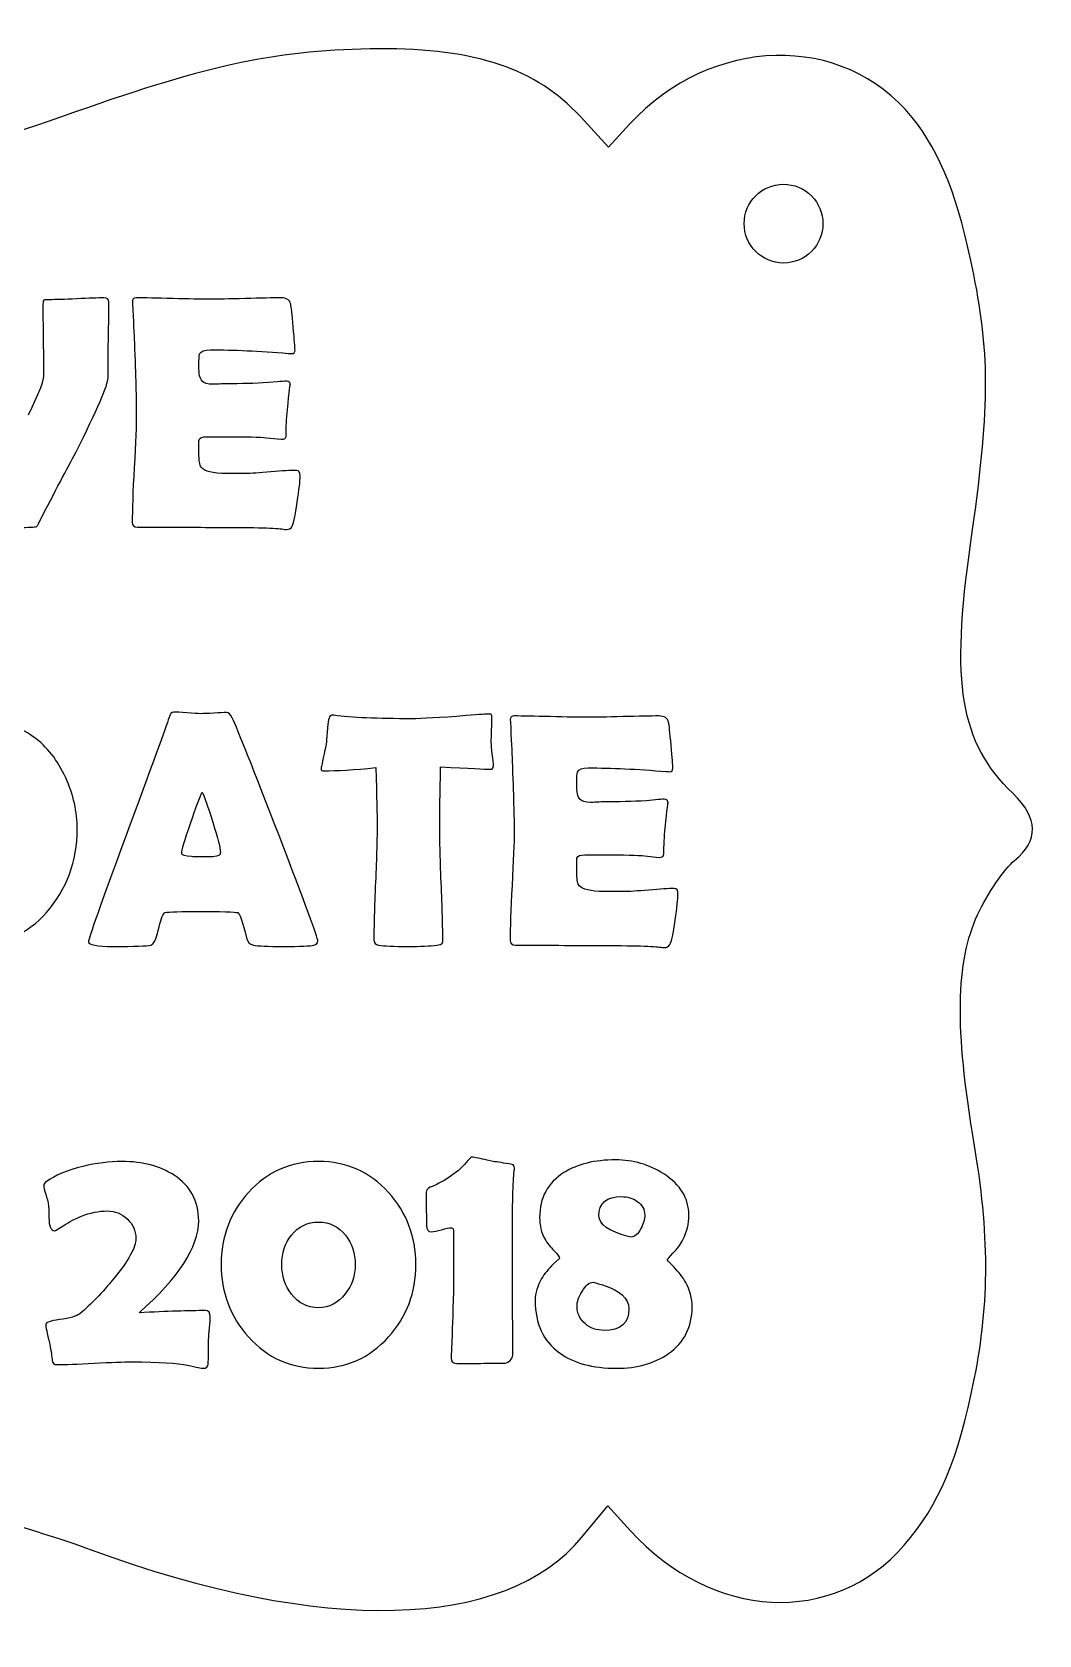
# Model space of a CAD drawing. Extents: x 52 to 552, y 106 to 316.
# Drawn here: x 357.2 to 402.4, y 243.7 to 315.5 of the extents above; entities that cross this region are included whole.
import ezdxf

# ---------------------------------------------------------------- set-up
doc = ezdxf.new("R2010")
doc.units = 0
doc.layers.add('Layer_1', color=7, linetype='CONTINUOUS')

msp = doc.modelspace()

# ---------------------------------------------------------------- linework, layer by layer
at = {"layer": 'Layer_1', "color": 7}
for points in [[(372.801783, 314.796485), (372.801783, 314.796485)], [(384.028386, 311.41643), (383.084691, 310.388967), (381.807522, 311.77417)], [(358.024797, 303.552794), (357.790524, 303.552794)], [(361.736668, 303.465152), (361.743837, 303.362624)], [(361.919689, 303.633272), (361.919689, 303.633272)], [(368.244318, 299.870677), (367.841953, 299.833745)], [(365.074849, 297.410602), (365.85096, 297.410602)], [(367.754295, 297.367055), (368.413002, 297.293745)], [(366.795191, 295.76357), (365.726387, 295.76357)], [(363.573878, 285.067791), (363.573878, 285.067791)], [(377.659082, 284.980147), (377.659082, 284.980147)], [(378.676634, 284.723833), (378.683802, 284.621304)], [(378.859627, 284.892503), (378.859627, 284.892503)], [(364.862618, 281.473866), (364.862618, 281.473866)], [(385.184819, 281.129357), (384.781891, 281.092976)], [(382.014786, 278.669833), (382.790898, 278.669833)], [(384.694232, 278.625736), (385.352939, 278.552426)], [(383.735128, 277.022804), (382.666325, 277.022804)], [(386.195203, 276.898228), (386.194639, 276.898228)], [(361.27532, 264.921423), (361.27532, 264.921423)], [(370.082092, 264.921423), (370.082092, 264.921423)], [(376.99267, 265.119309), (376.99267, 265.119309)], [(383.398324, 264.994736), (383.398324, 264.994736)], [(383.676708, 263.347704), (383.676708, 263.347704)], [(370.082092, 262.205584), (370.082092, 262.205584)], [(376.136069, 261.744219), (376.136069, 259.570224)], [(380.887563, 260.580052), (380.609179, 260.316569)], [(382.395674, 259.511245), (382.395674, 259.511245)], [(376.034102, 256.180803), (376.026398, 256.100324)], [(381.89075, 248.084553), (383.045547, 249.491803), (384.071368, 248.366222)]]:
    msp.add_lwpolyline(points, dxfattribs=at)
at = {"layer": 'Layer_1', "color": 3}
msp.add_lwpolyline([(392.697321, 306.962207), (392.697321, 306.962207)], close=True, dxfattribs=at)
at = {"layer": 'Layer_1', "color": 7}
for points in [[(396.693108, 311.725111), (393.608137, 315.549597), (387.692166, 315.405653), (384.028386, 311.41643)], [(372.801783, 314.796485), (368.372305, 314.770201), (365.294503, 314.129466), (359.102434, 311.945047)], [(381.807522, 311.77417), (379.840067, 313.90775), (377.114957, 314.822054), (372.801783, 314.796485)], [(359.102434, 311.945047), (352.667372, 309.674925), (351.791383, 309.672706), (345.341335, 311.905361)], [(399.460212, 304.67562), (398.779802, 308.107488), (397.992092, 310.114776), (396.693108, 311.725111)], [(399.330108, 292.702673), (400.173021, 298.607126), (400.198251, 300.952573), (399.460212, 304.67562)], [(357.790524, 303.552794), (357.74661, 303.538152), (357.724936, 303.465183), (357.724936, 303.333411)], [(357.724936, 303.333411), (357.724936, 302.977136), (357.72948, 302.440189), (357.739273, 301.72276)], [(359.240215, 303.589175), (358.698518, 303.564771), (358.293218, 303.552794), (358.024797, 303.552794)], [(360.46283, 303.633272), (360.194408, 303.633272), (359.786851, 303.618458), (359.240215, 303.589175)], [(360.682201, 303.457434), (360.682201, 303.574564), (360.609247, 303.633272), (360.46283, 303.633272)], [(360.66016, 301.751973), (360.674835, 302.513327), (360.682201, 303.081638), (360.682201, 303.457434)], [(361.919689, 303.633272), (361.787892, 303.633272), (361.726903, 303.577401), (361.736668, 303.465152)], [(361.743837, 303.362624), (361.78284, 302.586631), (361.809651, 302.003504), (361.824326, 301.613069)], [(363.544668, 303.604056), (362.822349, 303.623581), (362.280821, 303.633272), (361.919689, 303.633272)], [(365.177352, 303.574844), (364.816221, 303.574844), (364.27187, 303.584535), (363.544668, 303.604056)], [(366.788023, 303.604056), (366.070586, 303.584535), (365.53363, 303.574844), (365.177352, 303.574844)], [(368.398129, 303.633272), (368.041851, 303.633272), (367.505432, 303.623581), (366.788023, 303.604056)], [(368.837436, 303.347742), (368.798404, 303.538081), (368.651903, 303.633272), (368.398129, 303.633272)], [(368.947136, 302.323033), (368.898311, 302.894047), (368.861848, 303.235491), (368.837436, 303.347742)], [(369.028162, 301.290607), (369.028162, 301.412618), (369.000814, 301.756898), (368.947136, 302.323033)], [(357.739273, 301.72276), (357.749038, 301.010211), (357.754146, 300.47555), (357.754146, 300.119275)], [(360.645287, 300.045962), (360.645287, 300.426641), (360.650367, 300.995502), (360.66016, 301.751973)], [(361.824326, 301.613069), (361.882888, 300.095241), (361.911956, 299.057832), (361.911956, 298.501459)], [(364.716004, 300.558594), (364.716004, 300.875823), (364.72797, 301.063921), (364.752382, 301.122485)], [(364.752382, 301.122485), (364.810943, 301.244498), (364.969975, 301.305489), (365.228632, 301.305489)], [(365.228632, 301.305489), (366.263287, 301.305489), (367.429542, 301.251906), (368.727736, 301.144535)], [(368.727736, 301.144535), (368.800944, 301.139655), (368.852224, 301.136819), (368.881519, 301.136819)], [(368.881519, 301.136819), (368.97914, 301.136819), (369.028162, 301.188116), (369.028162, 301.290607)], [(364.862618, 299.89989), (364.764997, 300.007261), (364.716004, 300.22672), (364.716004, 300.558594)], [(357.754146, 300.119275), (357.754146, 299.904532), (357.524445, 299.323694), (357.065693, 298.376883)], [(359.2033, 296.707804), (360.164719, 298.630708), (360.645287, 299.743375), (360.645287, 300.045962)], [(365.338332, 299.760432), (365.104087, 299.760432), (364.945591, 299.807163), (364.862618, 299.89989)], [(365.623856, 299.768151), (365.482293, 299.763269), (365.387128, 299.760432), (365.338332, 299.760432)], [(365.974969, 299.782482), (365.88223, 299.782482), (365.765362, 299.77791), (365.623856, 299.768151)], [(367.841953, 299.833745), (367.212372, 299.799582), (366.589931, 299.782482), (365.974969, 299.782482)], [(368.640106, 299.89989), (368.542485, 299.89989), (368.410264, 299.890198), (368.244318, 299.870677)], [(368.815394, 299.73122), (368.815394, 299.843471), (368.757228, 299.89989), (368.640106, 299.89989)], [(368.683653, 298.61115), (368.77148, 299.460351), (368.815394, 299.833709), (368.815394, 299.73122)], [(361.911956, 298.501459), (361.911956, 297.954845), (361.880602, 297.132323), (361.817158, 296.034219)], [(368.625205, 297.439818), (368.625205, 297.830255), (368.644593, 298.220713), (368.683653, 298.61115)], [(364.716004, 296.81033), (364.716004, 297.088516), (364.718261, 297.240129), (364.723172, 297.26453)], [(364.789297, 296.093197), (364.7405, 296.200569), (364.716004, 296.439414), (364.716004, 296.81033)], [(364.723172, 297.26453), (364.757321, 297.362139), (364.874754, 297.410602), (365.074849, 297.410602)], [(365.85096, 297.410602), (366.841673, 297.410602), (367.476109, 297.396339), (367.754295, 297.367055)], [(368.413002, 297.293745), (368.554536, 297.293745), (368.625205, 297.342209), (368.625205, 297.439818)], [(357.556252, 293.574694), (358.273689, 294.970509), (358.822611, 296.014776), (359.2033, 296.707804)], [(361.817158, 296.034219), (361.758597, 294.940994), (361.728964, 294.121308), (361.728964, 293.574694)], [(365.726387, 295.76357), (365.184662, 295.797733), (364.87227, 295.907741), (364.789297, 296.093197)], [(367.944456, 295.829718), (367.436908, 295.785792), (367.053848, 295.76357), (366.795191, 295.76357)], [(369.09375, 295.902477), (368.839976, 295.902477), (368.456916, 295.878522), (367.944456, 295.829718)], [(369.254701, 295.638997), (369.254701, 295.814692), (369.201136, 295.902477), (369.09375, 295.902477)], [(369.130128, 294.482547), (369.213102, 295.043802), (369.254701, 295.429137), (369.254701, 295.638997)], [(368.895856, 293.391693), (368.96421, 293.508824), (369.042273, 293.87249), (369.130128, 294.482547)], [(356.114294, 293.333264), (356.636489, 293.333264), (357.021836, 293.342956), (357.270727, 293.362477)], [(357.270727, 293.362477), (357.378085, 293.372239), (357.439073, 293.381931), (357.453748, 293.391693)], [(357.453748, 293.391693), (357.473278, 293.406335), (357.507455, 293.467326), (357.556252, 293.574694)], [(361.728964, 293.574694), (361.728964, 293.433163), (361.809905, 293.362477), (361.970941, 293.362477)], [(361.970941, 293.362477), (362.341866, 293.362477), (362.898182, 293.360191), (363.640031, 293.355312)], [(363.640031, 293.355312), (364.381852, 293.350432), (364.940483, 293.347596), (365.316262, 293.347596)], [(365.316262, 293.347596), (367.039088, 293.347596), (368.078766, 293.323638), (368.435043, 293.274833)], [(368.435043, 293.274833), (368.537518, 293.260191), (368.610529, 293.252786), (368.654443, 293.252786)], [(368.654443, 293.252786), (368.756946, 293.252786), (368.837323, 293.298963), (368.895856, 293.391693)], [(401.220771, 281.41213), (398.841609, 283.728669), (398.413676, 286.283768), (399.330108, 292.702673)], [(357.292769, 283.962603), (356.638804, 284.431129), (355.733604, 284.724109), (354.576944, 284.84124)], [(363.368816, 284.789977), (363.266341, 284.467866), (362.617653, 282.688861), (361.421934, 279.45311)], [(363.573878, 285.067791), (363.495788, 285.067791), (363.427405, 284.975434), (363.368816, 284.789977)], [(364.18187, 285.03141), (363.908566, 285.055811), (363.705648, 285.067791), (363.573878, 285.067791)], [(364.803634, 284.995029), (364.666982, 284.995029), (364.460056, 285.007006), (364.18187, 285.03141)], [(365.382415, 285.017079), (365.128612, 285.002437), (364.935403, 284.995029), (364.803634, 284.995029)], [(365.960632, 285.046291), (365.833745, 285.046291), (365.641072, 285.0366), (365.382415, 285.017079)], [(366.216946, 284.804309), (366.138883, 284.965364), (366.05337, 285.046291), (365.960632, 285.046291)], [(368.31047, 279.533588), (367.153783, 282.535075), (366.456101, 284.291861), (366.216946, 284.804309)], [(370.660309, 284.928884), (370.577336, 284.928884), (370.518634, 284.745908), (370.484456, 284.379875)], [(370.76284, 284.921719), (370.704308, 284.926598), (370.670074, 284.928884), (370.660309, 284.928884)], [(374.269649, 284.76793), (372.722563, 284.76793), (371.553458, 284.819227), (370.76284, 284.921719)], [(376.699978, 284.906834), (375.518878, 284.814107), (374.7089, 284.76793), (374.269649, 284.76793)], [(377.659082, 284.980147), (377.654199, 284.980147), (377.334413, 284.955639), (376.699978, 284.906834)], [(377.827201, 284.958097), (377.812554, 284.972739), (377.756702, 284.980147), (377.659082, 284.980147)], [(377.856411, 284.819193), (377.851557, 284.902161), (377.841877, 284.948338), (377.827201, 284.958097)], [(377.842074, 284.27018), (377.851868, 284.504445), (377.856411, 284.687418), (377.856411, 284.819193)], [(378.859627, 284.892503), (378.727829, 284.892503), (378.666841, 284.836081), (378.676634, 284.723833)], [(378.683802, 284.621304), (378.722805, 283.845312), (378.749588, 283.262187), (378.764264, 282.87175)], [(380.484606, 284.86329), (379.762286, 284.882811), (379.220786, 284.892503), (378.859627, 284.892503)], [(382.117318, 284.833524), (381.756158, 284.833524), (381.21178, 284.843766), (380.484606, 284.86329)], [(383.72796, 284.86329), (383.010523, 284.843766), (382.473595, 284.833524), (382.117318, 284.833524)], [(385.338602, 284.892503), (384.982353, 284.892503), (384.445397, 284.882811), (383.72796, 284.86329)], [(385.777373, 284.606973), (385.738342, 284.797312), (385.592405, 284.892503), (385.338602, 284.892503)], [(385.887637, 283.581713), (385.838813, 284.152728), (385.801785, 284.494722), (385.777373, 284.606973)], [(358.749656, 282.117686), (358.393379, 282.908323), (357.907731, 283.523361), (357.292769, 283.962603)], [(370.484456, 284.379875), (370.464983, 284.150493), (370.44788, 283.92134), (370.433205, 283.691958)], [(377.827201, 283.721171), (377.827201, 283.828542), (377.83231, 284.011515), (377.842074, 284.27018)], [(370.433205, 283.691958), (370.423468, 283.618749), (370.379554, 283.411268), (370.301464, 283.069635)], [(377.871313, 283.179327), (377.842018, 283.41847), (377.827201, 283.59916), (377.827201, 283.721171)], [(377.922564, 282.652364), (377.922564, 282.769495), (377.905462, 282.945065), (377.871313, 283.179327)], [(385.968099, 282.549838), (385.968099, 282.671852), (385.941316, 283.015578), (385.887637, 283.581713)], [(370.301464, 283.069635), (370.233138, 282.757286), (370.199497, 282.569188), (370.199497, 282.505741)], [(370.199497, 282.505741), (370.199497, 282.456936), (370.238274, 282.432431), (370.316337, 282.432431)], [(370.316337, 282.432431), (370.897122, 282.432428), (371.675745, 282.481445), (372.651838, 282.579054)], [(372.651838, 282.579054), (372.690898, 281.261327), (372.710287, 280.412014), (372.710287, 280.031335)], [(375.514306, 280.031335), (375.514306, 280.519382), (375.528586, 281.380674), (375.557852, 282.615432)], [(375.557852, 282.615432), (376.841427, 282.542227), (377.576165, 282.505741), (377.761613, 282.505741)], [(377.761613, 282.505741), (377.86897, 282.505741), (377.922564, 282.554755), (377.922564, 282.652364)], [(378.764264, 282.87175), (378.822853, 281.353922), (378.852458, 280.317063), (378.852458, 279.76069)], [(381.655941, 281.817824), (381.655941, 282.135056), (381.668472, 282.322602), (381.692884, 282.381165)], [(381.692884, 282.381165), (381.751445, 282.503179), (381.909941, 282.56417), (382.168569, 282.56417)], [(382.168569, 282.56417), (383.203252, 282.56417), (384.369479, 282.510587), (385.667702, 282.403215)], [(385.667702, 282.403215), (385.74091, 282.398336), (385.79219, 282.39605), (385.821484, 282.39605)], [(385.821484, 282.39605), (385.919077, 282.39605), (385.968099, 282.447349), (385.968099, 282.549838)], [(359.262285, 279.811953), (359.262285, 280.602587), (359.091286, 281.370974), (358.749656, 282.117686)], [(381.802584, 281.15857), (381.704963, 281.265942), (381.655941, 281.485954), (381.655941, 281.817824)], [(364.342821, 280.075432), (364.58683, 280.792861), (364.760115, 281.259126), (364.862618, 281.473866)], [(364.862618, 281.473866), (364.965093, 281.278647), (365.125875, 280.829482), (365.345472, 280.126695)], [(382.278269, 281.019666), (382.043996, 281.019666), (381.885529, 281.065843), (381.802584, 281.15857)], [(382.563793, 281.026832), (382.422259, 281.021949), (382.327065, 281.019666), (382.278269, 281.019666)], [(382.91547, 281.041713), (382.822732, 281.041713), (382.705328, 281.036591), (382.563793, 281.026832)], [(384.781891, 281.092976), (384.152338, 281.058813), (383.530404, 281.041713), (382.91547, 281.041713)], [(385.580043, 281.15857), (385.482423, 281.15857), (385.350766, 281.148879), (385.184819, 281.129357)], [(385.755896, 280.990451), (385.755896, 281.102702), (385.697166, 281.15857), (385.580043, 281.15857)], [(385.624155, 279.870381), (385.711982, 280.719582), (385.755896, 281.09294), (385.755896, 280.990451)], [(401.285823, 278.412969), (402.381438, 279.31212), (402.360017, 280.302898), (401.220771, 281.41213)], [(357.878719, 276.07802), (358.801134, 277.132202), (359.262285, 278.377095), (359.262285, 279.811953)], [(363.947061, 278.73543), (363.947061, 278.867202), (364.079254, 279.314079), (364.342821, 280.075432)], [(365.345472, 280.126695), (365.56998, 279.399507), (365.682276, 278.955465), (365.682276, 278.794409)], [(370.052854, 274.804162), (370.052854, 274.935934), (369.472012, 276.51258), (368.31047, 279.533588)], [(372.710287, 280.031335), (372.710287, 279.455441), (372.685762, 278.591864), (372.636965, 277.440072)], [(375.579894, 277.432356), (375.53598, 278.589027), (375.514306, 279.455441), (375.514306, 280.031335)], [(378.852458, 279.76069), (378.852458, 279.214076), (378.820567, 278.391556), (378.757095, 277.293449)], [(385.56517, 278.699049), (385.56517, 279.089486), (385.585095, 279.479944), (385.624155, 279.870381)], [(361.421934, 279.45311), (360.318953, 276.461385), (359.76718, 274.901839), (359.76718, 274.774946)], [(365.682276, 278.794409), (365.682276, 278.750484), (365.677732, 278.716284), (365.667939, 278.691883)], [(364.386368, 278.589357), (364.093534, 278.599117), (363.947061, 278.64758), (363.947061, 278.73543)], [(365.133269, 278.574473), (364.786757, 278.574473), (364.537667, 278.579595), (364.386368, 278.589357)], [(365.667939, 278.691883), (365.63379, 278.613795), (365.455369, 278.574473), (365.133269, 278.574473)], [(381.655941, 278.069561), (381.655941, 278.347747), (381.658763, 278.498809), (381.663674, 278.52321)], [(381.729262, 277.351878), (381.680466, 277.459249), (381.655941, 277.698644), (381.655941, 278.069561)], [(381.663674, 278.52321), (381.697823, 278.62082), (381.814691, 278.669833), (382.014786, 278.669833)], [(382.790898, 278.669833), (383.781639, 278.669833), (384.416046, 278.655019), (384.694232, 278.625736)], [(385.352939, 278.552426), (385.494502, 278.552426), (385.56517, 278.601439), (385.56517, 278.699049)], [(399.629432, 275.978249), (400.074271, 276.934765), (400.819733, 278.03049), (401.285823, 278.412969)], [(372.636965, 277.440072), (372.588169, 276.288281), (372.563644, 275.424153), (372.563644, 274.848259)], [(375.653215, 274.833928), (375.653215, 275.409822), (375.628718, 276.275686), (375.579894, 277.432356)], [(382.666325, 277.022804), (382.124599, 277.056967), (381.812207, 277.166421), (381.729262, 277.351878)], [(378.757095, 277.293449), (378.698562, 276.200225), (378.669465, 275.380539), (378.669465, 274.833928)], [(384.884422, 277.088398), (384.376845, 277.044473), (383.993785, 277.022804), (383.735128, 277.022804)], [(386.033687, 277.161708), (385.779913, 277.161708), (385.396853, 277.137203), (384.884422, 277.088398)], [(386.194639, 276.898228), (386.194667, 277.073926), (386.141073, 277.161708), (386.033687, 277.161708)], [(386.07063, 275.741227), (386.153604, 276.302483), (386.195203, 276.688368), (386.195203, 276.898228)], [(354.445203, 274.591942), (355.919109, 274.640747), (357.063689, 275.136089), (357.878719, 276.07802)], [(362.89313, 275.280412), (362.995605, 275.724534), (363.088513, 275.985601), (363.171486, 276.063689)], [(363.171486, 276.063689), (363.225165, 276.107614), (363.666927, 276.129283), (364.496604, 276.129283)], [(364.496604, 276.129283), (365.7265, 276.129283), (366.380296, 276.112183), (366.458387, 276.07802)], [(366.458387, 276.07802), (366.551097, 276.029215), (366.680496, 275.653572), (366.846443, 274.950785)], [(399.46405, 265.811083), (398.608324, 270.857555), (398.657628, 273.888616), (399.629432, 275.978249)], [(362.556326, 274.621158), (362.688124, 274.655321), (362.800392, 274.875333), (362.89313, 275.280412)], [(385.836358, 274.650924), (385.904712, 274.768054), (385.982774, 275.13117), (386.07063, 275.741227)], [(359.76718, 274.774946), (359.76718, 274.633415), (360.14056, 274.562729), (360.887264, 274.562729)], [(360.887264, 274.562729), (361.834063, 274.562729), (362.390408, 274.582115), (362.556326, 274.621158)], [(366.846443, 274.950785), (366.890356, 274.765328), (366.99523, 274.655321), (367.161177, 274.621158)], [(367.161177, 274.621158), (367.361272, 274.582115), (367.810457, 274.562729), (368.508365, 274.562729)], [(368.508365, 274.562729), (369.269716, 274.562729), (369.723444, 274.582115), (369.869861, 274.621158)], [(369.869861, 274.621158), (369.991866, 274.655321), (370.052854, 274.716312), (370.052854, 274.804162)], [(372.563644, 274.848259), (372.563644, 274.721366), (372.632055, 274.645562), (372.768707, 274.621158)], [(372.768707, 274.621158), (373.022509, 274.582115), (373.464243, 274.562729), (374.093825, 274.562729)], [(374.093825, 274.562729), (374.659962, 274.562729), (375.089194, 274.582115), (375.382028, 274.621158)], [(375.382028, 274.621158), (375.503976, 274.6358), (375.572387, 274.648327), (375.587062, 274.658089)], [(375.587062, 274.658089), (375.631004, 274.68249), (375.653215, 274.741198), (375.653215, 274.833928)], [(378.669465, 274.833928), (378.669465, 274.692394), (378.749842, 274.621158), (378.910906, 274.621158)], [(378.910906, 274.621158), (379.281803, 274.621158), (379.838148, 274.618872), (380.579969, 274.613992)], [(380.579969, 274.613992), (381.321818, 274.609113), (381.88042, 274.606827), (382.256228, 274.606827)], [(382.256228, 274.606827), (383.979025, 274.606827), (385.018732, 274.582318), (385.375009, 274.533514)], [(385.375009, 274.533514), (385.477512, 274.518872), (385.550466, 274.511467), (385.59438, 274.511467)], [(385.59438, 274.511467), (385.696883, 274.511467), (385.777825, 274.558194), (385.836358, 274.650924)], [(399.48279, 255.161055), (400.173359, 258.649446), (400.168251, 261.658381), (399.46405, 265.811083)], [(359.510866, 264.70204), (358.832489, 264.536105), (358.290961, 264.309235), (357.885887, 264.021289)], [(361.27532, 264.921423), (360.704299, 264.921423), (360.116064, 264.848454), (359.510866, 264.70204)], [(363.603088, 264.306819), (362.97839, 264.716778), (362.202589, 264.921423), (361.27532, 264.921423)], [(370.082092, 264.921423), (368.832694, 264.921423), (367.788416, 264.460283), (366.948974, 263.537873)], [(373.215182, 263.537873), (372.37574, 264.460283), (371.33149, 264.921423), (370.082092, 264.921423)], [(376.780439, 264.96552), (376.370483, 264.462831), (375.806744, 264.062683), (375.089307, 263.764972)], [(376.99267, 265.119309), (376.934109, 265.119309), (376.863412, 265.068009), (376.780439, 264.96552)], [(377.080865, 265.104427), (377.032068, 265.114192), (377.002435, 265.119309), (376.99267, 265.119309)], [(377.907691, 264.921423), (377.541649, 265.00439), (377.266313, 265.065384), (377.080865, 265.104427)], [(378.764264, 264.789681), (378.388457, 264.853131), (378.102876, 264.897019), (377.907691, 264.921423)], [(378.866795, 264.628727), (378.866795, 264.716575), (378.83259, 264.770163), (378.764264, 264.789681)], [(378.771432, 261.319782), (378.771432, 262.993783), (378.79878, 264.045456), (378.852458, 264.474939)], [(378.852458, 264.474939), (378.862251, 264.548144), (378.866795, 264.599444), (378.866795, 264.628727)], [(381.084892, 264.423676), (380.35769, 263.964912), (379.994583, 263.296288), (379.994583, 262.417804)], [(383.398324, 264.994736), (382.466144, 264.994736), (381.694944, 264.804351), (381.084892, 264.423676)], [(385.558002, 264.365247), (384.904036, 264.784968), (384.184088, 264.994736), (383.398324, 264.994736)], [(357.885887, 264.021289), (357.802942, 263.962722), (357.761314, 263.901731), (357.761314, 263.838285)], [(357.761314, 263.838285), (357.761314, 263.755317), (357.790383, 263.62821), (357.848972, 263.457395)], [(364.708835, 262.264013), (364.708835, 263.14738), (364.340055, 263.828531), (363.603088, 264.306819)], [(375.089307, 263.764972), (374.967302, 263.71617), (374.906314, 263.642648), (374.906314, 263.545039)], [(386.685226, 262.52033), (386.685226, 263.267039), (386.309588, 263.88208), (385.558002, 264.365247)], [(357.848972, 263.457395), (357.91236, 263.257297), (357.949415, 263.12562), (357.959208, 263.062174)], [(357.959208, 263.062174), (357.983592, 262.925522), (357.995587, 262.70551), (357.995587, 262.40292)], [(366.948974, 263.537873), (366.129062, 262.644747), (365.719219, 261.56628), (365.719219, 260.302238)], [(374.445502, 260.302238), (374.445502, 261.561401), (374.035094, 262.639865), (373.215182, 263.537873)], [(374.906314, 263.545039), (374.906314, 263.374221), (374.9086, 263.122849), (374.913483, 262.790975)], [(382.651988, 262.483948), (382.651988, 263.059843), (382.993448, 263.347704), (383.676708, 263.347704)], [(383.676708, 263.347704), (383.935365, 263.347704), (384.16738, 263.277018), (384.37233, 263.135487)], [(384.37233, 263.135487), (384.596866, 262.974428), (384.709134, 262.769233), (384.709134, 262.52033)], [(357.995587, 262.40292), (357.995587, 262.012482), (358.078786, 261.817529), (358.244733, 261.817529)], [(358.639957, 262.04463), (358.923026, 262.230087), (359.19379, 262.371457), (359.452446, 262.469067)], [(359.452446, 262.469067), (359.83799, 262.625243), (360.226158, 262.703331), (360.616613, 262.703331)], [(360.616613, 262.703331), (360.963125, 262.703331), (361.260672, 262.583635), (361.509592, 262.344491)], [(361.509592, 262.344491), (361.763366, 262.11023), (361.890479, 261.820086), (361.890479, 261.47357)], [(362.036529, 258.142578), (363.817916, 259.71409), (364.708835, 261.087821), (364.708835, 262.264013)], [(374.913483, 262.790975), (374.918365, 262.459104), (374.921187, 262.210568), (374.921187, 262.04463)], [(379.994583, 262.417804), (379.994583, 262.056647), (380.072674, 261.734589), (380.228856, 261.451523)], [(383.962233, 261.554049), (383.088642, 261.79319), (382.651988, 262.103273), (382.651988, 262.483948)], [(384.709134, 262.52033), (384.709134, 262.339753), (384.650432, 262.137391), (384.533281, 261.912889)], [(386.429476, 261.436639), (386.600277, 261.763633), (386.685226, 262.12501), (386.685226, 262.52033)], [(358.244733, 261.817529), (358.269145, 261.817529), (358.40083, 261.893336), (358.639957, 262.04463)], [(368.435043, 260.302238), (368.435043, 260.819568), (368.578694, 261.258489), (368.866646, 261.619643)], [(368.866646, 261.619643), (369.174127, 262.01008), (369.579398, 262.205584), (370.082092, 262.205584)], [(370.082092, 262.205584), (370.575022, 262.205584), (370.977442, 262.007794), (371.289806, 261.612477)], [(371.289806, 261.612477), (371.582611, 261.241561), (371.729113, 260.804927), (371.729113, 260.302238)], [(374.921187, 262.04463), (374.921187, 261.864053), (374.996456, 261.773431), (375.147755, 261.773431)], [(375.147755, 261.773431), (375.25023, 261.773431), (375.399554, 261.803062), (375.594795, 261.861626)], [(375.594795, 261.861626), (375.794891, 261.920193), (375.94365, 261.94927), (376.041271, 261.94927)], [(376.041271, 261.94927), (376.104714, 261.94927), (376.136069, 261.880871), (376.136069, 261.744219)], [(384.093974, 261.531999), (384.064708, 261.531999), (384.020794, 261.53941), (383.962233, 261.554049)], [(384.533281, 261.912889), (384.401512, 261.659106), (384.255038, 261.531999), (384.093974, 261.531999)], [(361.890479, 261.47357), (361.890479, 261.073374), (361.561013, 260.473149), (360.902137, 259.67275)], [(378.779165, 258.786947), (378.774254, 259.914335), (378.771432, 260.758529), (378.771432, 261.319782)], [(380.228856, 261.451523), (380.321566, 261.280705), (380.465217, 261.097732), (380.660458, 260.902513)], [(380.660458, 260.902513), (380.81173, 260.741458), (380.887563, 260.633736), (380.887563, 260.580052)], [(385.968099, 260.807153), (386.168194, 261.012131), (386.322118, 261.221901), (386.429476, 261.436639)], [(365.719219, 260.302238), (365.719219, 259.043078), (366.129062, 257.961775), (366.948974, 257.058887)], [(368.866646, 258.977117), (368.578694, 259.352913), (368.435043, 259.79467), (368.435043, 260.302238)], [(371.729113, 260.302238), (371.729113, 259.809312), (371.580325, 259.372124), (371.282637, 258.991448)], [(373.222915, 257.058887), (374.037945, 257.961775), (374.445502, 259.043078), (374.445502, 260.302238)], [(380.609179, 260.316569), (380.389582, 260.106709), (380.214011, 259.892372), (380.082213, 259.67275)], [(385.718953, 260.507292), (385.718953, 260.536573), (385.802152, 260.636336), (385.968099, 260.807153)], [(386.004477, 260.199712), (385.814147, 260.394928), (385.718953, 260.497527), (385.718953, 260.507292)], [(386.546316, 259.50408), (386.414546, 259.738341), (386.233868, 259.970331), (386.004477, 260.199712)], [(360.902137, 259.67275), (360.384796, 259.038292), (359.879223, 258.513322), (359.386293, 258.09848)], [(376.136069, 259.570224), (376.136069, 259.174907), (376.102428, 258.04514), (376.034102, 256.180803)], [(380.082213, 259.67275), (379.891883, 259.355521), (379.796689, 259.026055), (379.796689, 258.684422)], [(381.897918, 259.101693), (382.058982, 259.375), (382.224844, 259.511245), (382.395674, 259.511245)], [(382.395674, 259.511245), (382.415175, 259.511245), (382.554282, 259.47019), (382.812939, 259.38722)], [(382.812939, 259.38722), (383.603585, 259.148079), (383.998611, 258.791821), (383.998611, 258.318416)], [(386.831868, 258.398892), (386.831868, 258.789329), (386.736646, 259.157564), (386.546316, 259.50408)], [(370.082092, 258.369679), (369.58428, 258.369679), (369.178981, 258.572038), (368.866646, 258.977117)], [(371.282637, 258.991448), (370.960509, 258.576607), (370.560374, 258.369679), (370.082092, 258.369679)], [(378.793474, 256.253563), (378.793474, 256.814815), (378.78893, 257.65956), (378.779165, 258.786947)], [(379.796689, 258.684422), (379.796689, 257.649764), (380.158075, 256.871133), (380.880394, 256.348923)], [(381.670842, 258.442439), (381.670842, 258.627895), (381.746647, 258.847907), (381.897918, 259.101693)], [(359.386293, 258.09848), (359.249641, 257.986229), (358.942386, 257.898444), (358.464104, 257.834998)], [(365.008696, 258.237938), (364.291259, 258.237938), (363.300603, 258.206024), (362.036529, 258.142578)], [(365.228632, 257.966739), (365.228632, 258.147316), (365.155113, 258.237938), (365.008696, 258.237938)], [(365.191689, 257.461827), (365.216101, 257.686326), (365.228632, 257.854488), (365.228632, 257.966739)], [(382.043996, 257.644831), (381.795105, 257.849809), (381.670842, 258.115448), (381.670842, 258.442439)], [(383.998611, 258.318416), (383.998611, 257.674193), (383.628082, 257.352135), (382.88626, 257.352135)], [(385.777938, 256.312541), (386.480727, 256.810348), (386.831868, 257.505766), (386.831868, 258.398892)], [(358.464104, 257.834998), (358.054148, 257.781316), (357.848972, 257.700937), (357.848972, 257.593568)], [(357.848972, 257.593568), (357.848972, 257.520359), (357.909961, 257.234787), (358.031965, 256.736978)], [(365.155311, 256.949195), (365.155311, 257.066329), (365.167305, 257.237324), (365.191689, 257.461827)], [(382.88626, 257.352135), (382.554395, 257.352135), (382.273387, 257.449612), (382.043996, 257.644831)], [(358.031965, 256.736978), (358.090498, 256.409987), (358.127526, 256.163734), (358.142201, 255.997799)], [(365.148142, 256.39302), (365.153053, 256.646803), (365.155311, 256.832065), (365.155311, 256.949195)], [(366.948974, 257.058887), (367.788416, 256.121838), (368.832694, 255.65329), (370.082092, 255.65329)], [(370.082092, 255.65329), (371.33149, 255.65329), (372.378591, 256.121838), (373.222915, 257.058887)], [(358.142201, 255.997799), (358.156849, 255.875786), (358.227517, 255.814795), (358.354432, 255.814795)], [(358.354432, 255.814795), (358.720446, 255.814795), (359.279077, 255.836466), (360.030663, 255.880389)], [(360.030663, 255.880389), (360.782277, 255.919434), (361.346016, 255.93882), (361.721795, 255.93882)], [(361.721795, 255.93882), (362.937044, 255.93882), (363.766975, 255.890357), (364.21108, 255.792747)], [(364.21108, 255.792747), (364.611271, 255.700018), (364.840435, 255.65329), (364.898996, 255.65329)], [(364.898996, 255.65329), (365.060061, 255.65329), (365.140438, 255.714281), (365.140438, 255.836291)], [(365.140438, 255.836291), (365.140438, 255.958305), (365.14326, 256.144117), (365.148142, 256.39302)], [(376.026398, 256.100324), (376.021515, 255.944151), (376.109286, 255.866057), (376.289852, 255.866057)], [(376.289852, 255.866057), (376.524125, 255.866057), (376.875802, 255.868352), (377.344347, 255.873223)], [(377.344347, 255.873223), (377.812864, 255.878097), (378.164005, 255.880389), (378.39825, 255.880389)], [(378.39825, 255.880389), (378.49587, 255.880389), (378.586492, 255.919711), (378.669465, 255.997799)], [(378.669465, 255.997799), (378.75241, 256.075887), (378.793474, 256.160833), (378.793474, 256.253563)], [(380.880394, 256.348923), (381.509976, 255.88528), (382.363867, 255.65329), (383.442436, 255.65329)], [(383.442436, 255.65329), (384.374616, 255.65329), (385.153239, 255.873299), (385.777938, 256.312541)], [(396.339766, 247.723506), (397.90847, 249.53482), (398.774807, 251.585554), (399.48279, 255.161055)], [(354.778677, 249.120836), (356.286788, 248.719149), (358.587858, 247.997369), (359.892318, 247.516801)], [(359.892318, 247.516801), (370.254022, 243.699483), (378.466548, 243.911372), (381.89075, 248.084553)], [(384.071368, 248.366222), (387.726569, 244.355545), (393.175603, 244.070066), (396.339766, 247.723506)]]:
    msp.add_open_spline(points, degree=3, dxfattribs=at)
at = {"layer": 'Layer_1', "color": 3}
for points in [[(389.166354, 306.962207), (389.166354, 307.937251), (389.956779, 308.727682), (390.931823, 308.72769)], [(390.931823, 308.72769), (391.400061, 308.727694), (391.849122, 308.54169), (392.180218, 308.210597)], [(392.180218, 308.210597), (392.511313, 307.879504), (392.697321, 307.430444), (392.697321, 306.962207)], [(390.931823, 305.196724), (389.956779, 305.196731), (389.166354, 305.987163), (389.166354, 306.962207)], [(392.697321, 306.962207), (392.697321, 306.493969), (392.511313, 306.044909), (392.180218, 305.713817)], [(392.180218, 305.713817), (391.849122, 305.382724), (391.400061, 305.19672), (390.931823, 305.196724)]]:
    msp.add_open_spline(points, degree=3, dxfattribs=at)

doc.saveas('drawing.dxf')
